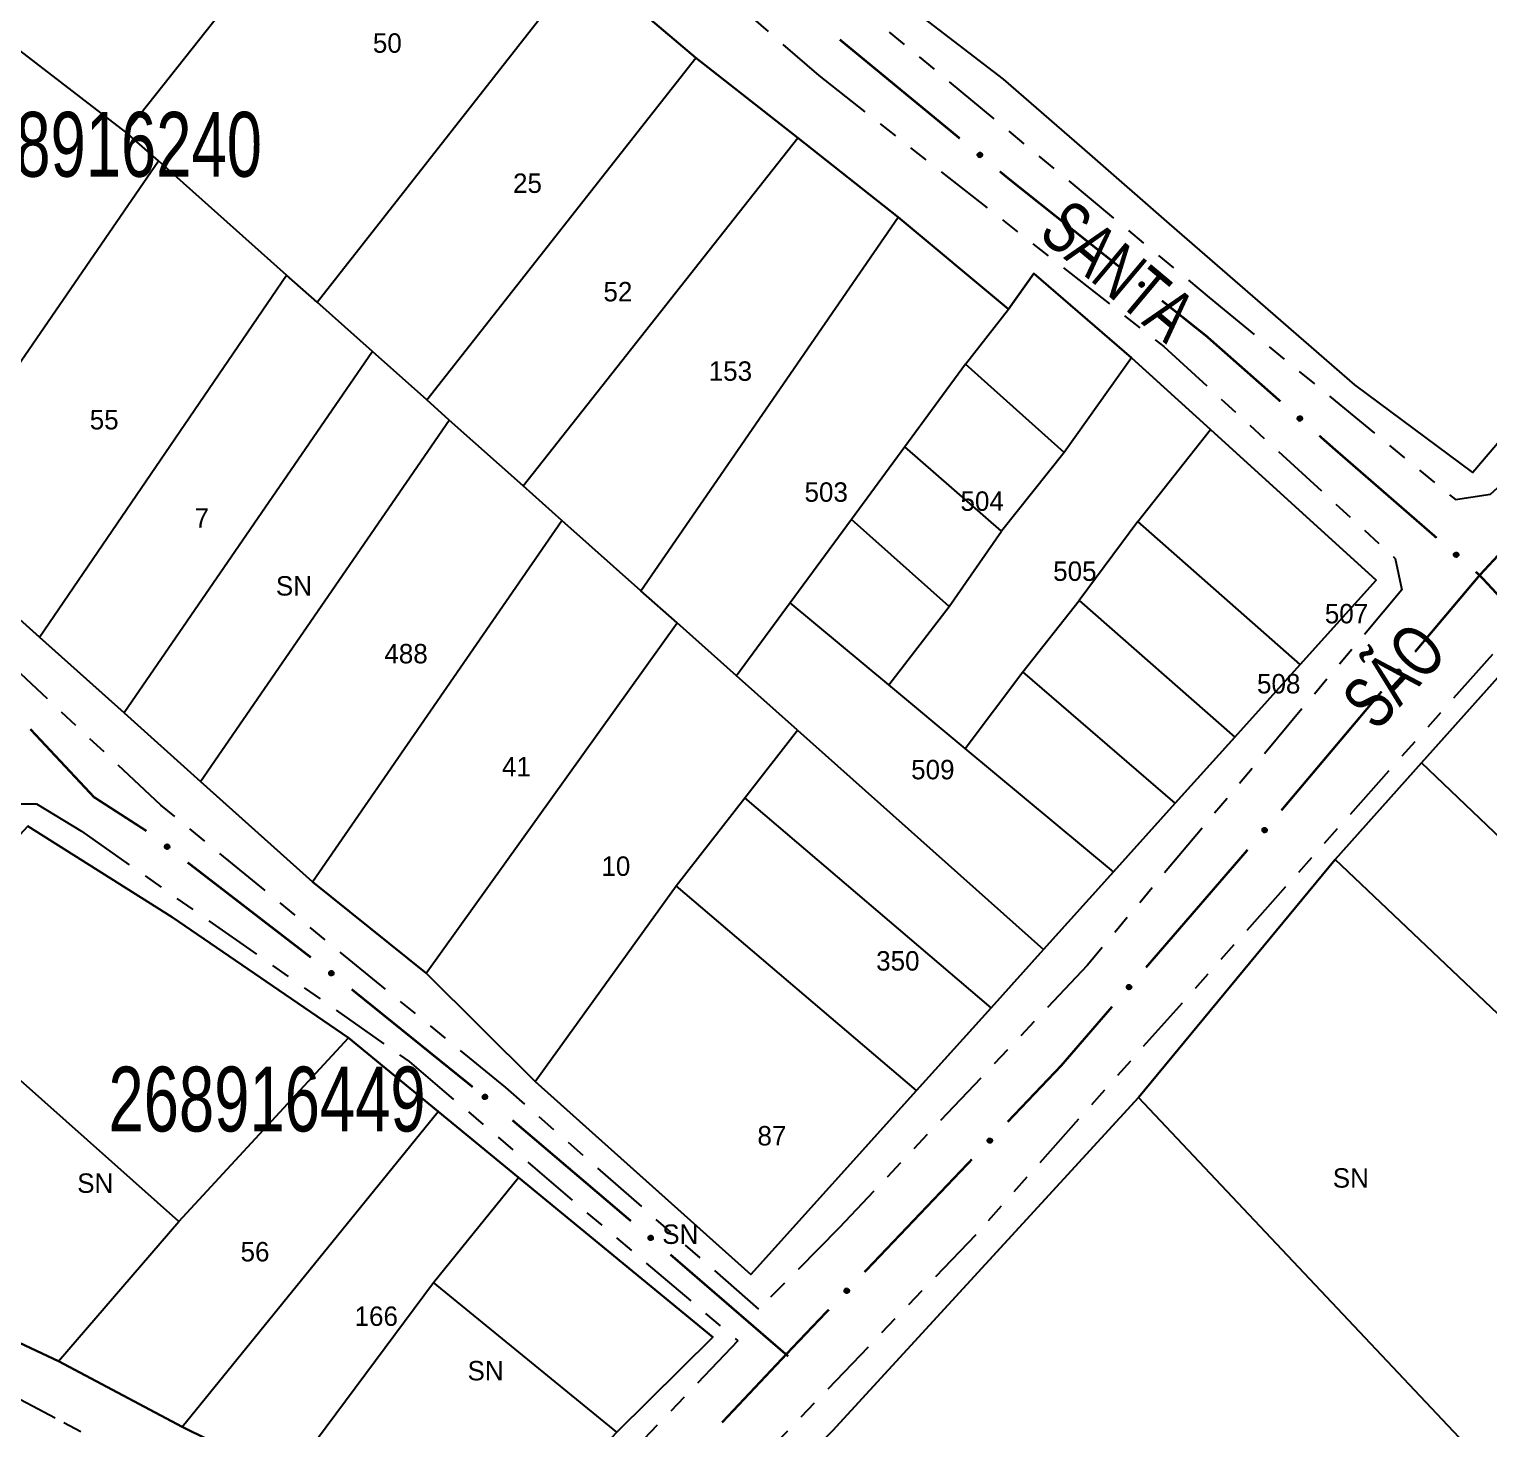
# Model space of a CAD drawing. Extents: x 209193 to 212081, y 4877574 to 4880493.
# Drawn here: x 210088.3 to 210200.9, y 4878448.1 to 4878556 of the extents above; entities that cross this region are included whole.
import ezdxf
from ezdxf.enums import TextEntityAlignment as Align

# ---------------------------------------------------------------- set-up
doc = ezdxf.new("R2010")
doc.units = 0
doc.header["$LTSCALE"] = 1.5
doc.header["$MEASUREMENT"] = 0
doc.linetypes.add('TRACO_25', pattern=[8, 3, -1, 1, -1, 1, -1])
for name, color, linetype in [('CD_MALHA_LOTES', 7, 'CONTINUOUS'), ('CD_TXT_QUADRA', 255, 'CONTINUOUS'), ('RU-QUADRA', 210, 'CONTINUOUS'), ('SV-EIXO-RUA-N-PAV', 6, 'CONTINUOUS'), ('SV-RUA-NAO-PAV', 7, 'CONTINUOUS'), ('SV-TXT-RUA-N-PAV', 7, 'CONTINUOUS'), ('Th_NmrPort', 1, 'CONTINUOUS')]:
    doc.layers.add(name, color=color, linetype=linetype)
doc.styles.add('ARIAL', font='ARIAL.SHX')

msp = doc.modelspace()

# ---------------------------------------------------------------- linework, layer by layer
at = {"layer": 'CD_MALHA_LOTES', "linetype": 'Continuous', "flags": 128}
for points in [[(210095.800156, 4878548.11294), (210116.148396, 4878573.83603)], [(210110.547312, 4878534.974562), (210131.104192, 4878561.183644)], [(210131.104192, 4878561.183644), (210139.775538, 4878553.847811)], [(210095.800156, 4878548.11294), (210083.782032, 4878557.340024)], [(210119.003187, 4878527.441146), (210139.775538, 4878553.847811)], [(210139.775538, 4878553.847811), (210147.635213, 4878547.665133)], [(210098.30544, 4878545.88096), (210095.800156, 4878548.11294)], [(210126.455791, 4878520.801551), (210147.635213, 4878547.665133)], [(210147.635213, 4878547.665133), (210155.371677, 4878541.556167)], [(210079.169608, 4878518.058188), (210098.30544, 4878545.88096)], [(210108.187188, 4878537.077219), (210098.30544, 4878545.88096)], [(210135.524911, 4878512.721789), (210155.371677, 4878541.556167)], [(210089.137766, 4878509.126221), (210108.187188, 4878537.077219)], [(210110.547312, 4878534.974562), (210108.187188, 4878537.077219)], [(210163.89057, 4878534.447549), (210165.841722, 4878537.198388)], [(210165.841722, 4878537.198388), (210173.388542, 4878530.683765)], [(210114.820834, 4878531.167243), (210110.547312, 4878534.974562)], [(210160.582746, 4878530.208977), (210163.89057, 4878534.447549)], [(210114.820834, 4878531.167243), (210095.653722, 4878503.287599)], [(210119.003187, 4878527.441146), (210114.820834, 4878531.167243)], [(210160.582746, 4878530.208977), (210155.901893, 4878523.833125)], [(210168.180016, 4878523.379934), (210160.582746, 4878530.208977)], [(210173.388542, 4878530.683765), (210168.180016, 4878523.379934)], [(210173.388542, 4878530.683765), (210179.4812, 4878525.152277)], [(210120.74727, 4878525.887325), (210119.003187, 4878527.441146)], [(210101.562888, 4878497.992691), (210120.74727, 4878525.887325)], [(210126.455791, 4878520.801551), (210120.74727, 4878525.887325)], [(210173.878414, 4878518.05523), (210179.4812, 4878525.152277)], [(210179.4812, 4878525.152277), (210192.266006, 4878513.545028)], [(210155.901893, 4878523.833125), (210151.777997, 4878518.215911)], [(210163.341086, 4878517.312031), (210155.901893, 4878523.833125)], [(210168.180016, 4878523.379934), (210163.341086, 4878517.312031)], [(210129.441175, 4878518.141846), (210126.455791, 4878520.801551)], [(210089.137766, 4878509.126221), (210079.169608, 4878518.058188)], [(210110.202059, 4878490.251562), (210129.441175, 4878518.141846)], [(210135.524911, 4878512.721789), (210129.441175, 4878518.141846)], [(210151.777997, 4878518.215911), (210147.053614, 4878511.780766)], [(210159.310118, 4878511.51262), (210151.777997, 4878518.215911)], [(210159.310118, 4878511.51262), (210163.341086, 4878517.312031)], [(210173.878414, 4878518.05523), (210169.345847, 4878511.97504)], [(210186.385565, 4878507.015311), (210173.878414, 4878518.05523)], [(210192.266006, 4878513.545028), (210186.385565, 4878507.015311)], [(210138.321652, 4878510.230146), (210135.524911, 4878512.721789)], [(210147.053614, 4878511.780766), (210142.912508, 4878506.14011)], [(210154.659582, 4878505.449998), (210147.053614, 4878511.780766)], [(210165.008314, 4878506.468107), (210169.345847, 4878511.97504)], [(210169.345847, 4878511.97504), (210181.341594, 4878501.414421)], [(210154.659582, 4878505.449998), (210159.310118, 4878511.51262)], [(210118.973531, 4878483.202064), (210138.321652, 4878510.230146)], [(210142.912508, 4878506.14011), (210138.321652, 4878510.230146)], [(210095.653722, 4878503.287599), (210089.137766, 4878509.126221)], [(210147.606137, 4878501.958513), (210142.912508, 4878506.14011)], [(210160.560124, 4878500.538728), (210165.008314, 4878506.468107)], [(210176.756551, 4878496.323131), (210165.008314, 4878506.468107)], [(210195.75509, 4878499.436488), (210201.64, 4878506.03)], [(210160.560124, 4878500.538728), (210154.659582, 4878505.449998)], [(210095.653722, 4878503.287599), (210101.562888, 4878497.992691)], [(210143.537496, 4878496.733083), (210147.606137, 4878501.958513)], [(210147.606137, 4878501.958513), (210166.595772, 4878485.040471)], [(210171.987358, 4878491.027358), (210160.560124, 4878500.538728)], [(210181.341594, 4878501.414421), (210176.756551, 4878496.323131)], [(210189.099484, 4878491.979481), (210195.75509, 4878499.436488)], [(210212.119679, 4878483.827814), (210195.75509, 4878499.436488)], [(210110.202059, 4878490.251562), (210101.562888, 4878497.992691)], [(210138.256472, 4878489.950566), (210143.537496, 4878496.733083)], [(210162.543843, 4878480.541157), (210143.537496, 4878496.733083)], [(210176.756551, 4878496.323131), (210171.987358, 4878491.027358)], [(210088.230479, 4878494.552455), (210099.358464, 4878487.531226), (210112.981818, 4878478.213358)], [(210173.90952, 4878473.625597), (210189.099484, 4878491.979481)], [(210206.161199, 4878475.774339), (210189.099484, 4878491.979481)], [(210118.973531, 4878483.202064), (210110.202059, 4878490.251562)], [(210171.987358, 4878491.027358), (210166.595772, 4878485.040471)], [(210127.384569, 4878474.855174), (210138.256472, 4878489.950566)], [(210156.787781, 4878474.149553), (210138.256472, 4878489.950566)], [(210166.595772, 4878485.040471), (210162.543843, 4878480.541157)], [(210127.384569, 4878474.855174), (210118.973531, 4878483.202064)], [(210162.543843, 4878480.541157), (210156.787781, 4878474.149553)], [(210099.867174, 4878464.04712), (210112.981818, 4878478.213358)], [(210112.981818, 4878478.213358), (210119.877621, 4878472.545813)], [(210099.867174, 4878464.04712), (210087.674735, 4878474.936893)], [(210144.008513, 4878459.95929), (210127.384569, 4878474.855174)], [(210156.787781, 4878474.149553), (210144.008513, 4878459.95929)], [(210150.309482, 4878447.886823), (210173.90952, 4878473.625597)], [(210214.861348, 4878430.204885), (210173.90952, 4878473.625597)], [(210100.143961, 4878448.214224), (210119.877621, 4878472.545813)], [(210119.877621, 4878472.545813), (210126.094097, 4878467.436597)], [(210119.536976, 4878459.348911), (210126.094097, 4878467.436597)], [(210126.094097, 4878467.436597), (210141.067016, 4878455.130607)], [(210090.583679, 4878453.269998), (210099.867174, 4878464.04712)], [(210090.583679, 4878453.269998), (210076.35841, 4878459.966734)], [(210108.262164, 4878444.202996), (210119.536976, 4878459.348911)], [(210133.674579, 4878447.802539), (210119.536976, 4878459.348911)], [(210141.067016, 4878455.130607), (210133.674579, 4878447.802539)], [(210100.143961, 4878448.214224), (210090.583679, 4878453.269998)], [(210108.262164, 4878444.202996), (210100.143961, 4878448.214224)]]:
    msp.add_lwpolyline(points, dxfattribs=at)
at = {"layer": 'CD_MALHA_LOTES', "linetype": 'Continuous'}
msp.add_lwpolyline([(210155.371677, 4878541.556167), (210163.89057, 4878534.447549)], dxfattribs=at)
at = {"layer": 'RU-QUADRA', "linetype": 'Continuous', "flags": 128}
for points in [[(210213.891561, 4878538.471069), (210199.728717, 4878521.852816), (210190.620073, 4878528.610674), (210182.750645, 4878535.45202), (210176.322651, 4878541.040244), (210170.156586, 4878546.400758), (210163.505066, 4878552.183306), (210155.12638, 4878558.641266), (210144.116289, 4878568.894754), (210136.330162, 4878576.145825), (210128.212728, 4878582.3402), (210121.249668, 4878587.653678), (210113.820827, 4878593.322591), (210108.062468, 4878597.716767), (210101.535547, 4878602.69743), (210090.377752, 4878612.944241)], [(210079.169608, 4878518.058188), (210089.137766, 4878509.126221), (210095.653722, 4878503.287599), (210101.562888, 4878497.992691), (210110.202059, 4878490.251562), (210118.973531, 4878483.202064), (210127.384569, 4878474.855174), (210144.008513, 4878459.95929), (210156.787781, 4878474.149553), (210162.543843, 4878480.541157), (210166.595772, 4878485.040471), (210171.987358, 4878491.027358), (210176.756551, 4878496.323131), (210181.341594, 4878501.414421), (210186.385565, 4878507.015311), (210192.266006, 4878513.545028), (210179.4812, 4878525.152277), (210173.388542, 4878530.683765), (210165.841722, 4878537.198388), (210163.89057, 4878534.447549), (210155.371677, 4878541.556167), (210147.635213, 4878547.665133), (210139.775538, 4878553.847811), (210131.104192, 4878561.183644)], [(210201.64, 4878506.03), (210195.75509, 4878499.436488), (210189.099484, 4878491.979481), (210173.90952, 4878473.625597), (210150.309482, 4878447.886823), (210138.98718, 4878436.786697), (210132.003049, 4878429.931377), (210129.214555, 4878427.063573), (210120.840545, 4878418.475421), (210108.922299, 4878405.206354), (210082.693599, 4878373.615337), (210065.149006, 4878355.139393)]]:
    msp.add_lwpolyline(points, dxfattribs=at)
msp.add_lwpolyline([(210088.230479, 4878494.552455), (210078.041335, 4878483.54104), (210063.22579, 4878466.455601), (210076.35841, 4878459.966734), (210090.583679, 4878453.269998), (210100.143961, 4878448.214224), (210108.262164, 4878444.202996), (210123.220892, 4878436.565523), (210133.674579, 4878447.802539), (210141.067016, 4878455.130607), (210126.094097, 4878467.436597), (210119.877621, 4878472.545813), (210112.981818, 4878478.213358), (210099.358464, 4878487.531226)], close=True, dxfattribs=at)
at = {"layer": 'SV-EIXO-RUA-N-PAV', "const_width": 0.18}
for points in [[(210150.874253, 4878555.247281), (210160.135672, 4878547.616677)], [(210163.222811, 4878545.073142), (210163.968583, 4878544.458692)], [(210163.968583, 4878544.458692), (210172.601918, 4878537.587871)], [(210175.731723, 4878535.097023), (210178.861528, 4878532.606175)], [(210178.861528, 4878532.606175), (210179.161342, 4878532.367569)], [(210179.161342, 4878532.367569), (210184.872727, 4878527.328111)], [(210187.872078, 4878524.681625), (210188.621916, 4878524.020003)], [(210188.621916, 4878524.020003), (210188.991951, 4878523.693502)], [(210188.991951, 4878523.693502), (210196.921819, 4878516.801186)], [(210203.147473, 4878517.038315), (210200.422785, 4878514.109821)], [(210200.241953, 4878513.915463), (210195.256697, 4878508.001906)], [(210199.940849, 4878514.17717), (210200.241953, 4878513.915463)], [(210200.422785, 4878514.109821), (210200.241953, 4878513.915463)], [(210200.241953, 4878513.915463), (210206.782489, 4878506.886827)], [(210192.678515, 4878504.943642), (210184.94397, 4878495.768851)], [(210093.335658, 4878496.7913), (210088.425337, 4878502.035571)], [(210094.02112, 4878496.349067), (210093.335658, 4878496.7913)], [(210097.382306, 4878494.180559), (210094.02112, 4878496.349067)], [(210182.342879, 4878492.730136), (210174.498895, 4878483.648731)], [(210110.064006, 4878484.425801), (210100.559005, 4878491.750756)], [(210122.552767, 4878474.425195), (210113.215358, 4878481.962621)], [(210171.884233, 4878480.621596), (210167.962241, 4878476.080894)], [(210167.937196, 4878476.051898), (210163.825051, 4878471.735423)], [(210167.962241, 4878476.080894), (210167.937196, 4878476.051898)], [(210134.760771, 4878464.083392), (210125.619608, 4878471.857653)], [(210161.066002, 4878468.839279), (210152.788857, 4878460.150846)], [(210137.964877, 4878461.358405), (210137.807826, 4878461.491972)], [(210138.565667, 4878460.839541), (210137.964877, 4878461.358405)], [(210146.89072, 4878453.649722), (210138.565667, 4878460.839541)], [(210150.029808, 4878457.254702), (210147.27076, 4878454.358558)], [(210147.212551, 4878454.297458), (210141.786365, 4878448.534351)], [(210147.27076, 4878454.358558), (210147.212551, 4878454.297458)]]:
    msp.add_lwpolyline(points, dxfattribs=at)
at = {"layer": 'SV-EIXO-RUA-N-PAV'}
for points in [[(210161.63835, 4878546.521232), (210161.68696, 4878546.526622), (210161.729841, 4878546.521313), (210161.764331, 4878546.506592), (210161.791417, 4878546.485636), (210161.816712, 4878546.461076), (210161.836752, 4878546.430688), (210161.851524, 4878546.392033), (210161.857272, 4878546.343308), (210161.848947, 4878546.299739), (210161.836323, 4878546.265153), (210161.816098, 4878546.235651), (210161.791827, 4878546.211477), (210161.759574, 4878546.191705), (210161.720255, 4878546.177118), (210161.67112, 4878546.172524), (210161.629117, 4878546.178016), (210161.59613, 4878546.193131), (210161.5666, 4878546.213652), (210161.541076, 4878546.239036), (210161.521576, 4878546.268979), (210161.506961, 4878546.308593), (210161.503068, 4878546.357149), (210161.508068, 4878546.399105), (210161.522716, 4878546.432295), (210161.543574, 4878546.460913), (210161.567899, 4878546.486583), (210161.597607, 4878546.508), (210161.63835, 4878546.521232)], [(210174.122946, 4878536.518051), (210174.171458, 4878536.524263), (210174.214423, 4878536.519683), (210174.249157, 4878536.505548), (210174.276595, 4878536.485054), (210174.302303, 4878536.460926), (210174.322855, 4878536.430882), (210174.338279, 4878536.392484), (210174.344853, 4878536.343863), (210174.337267, 4878536.300159), (210174.325232, 4878536.265364), (210174.305509, 4878536.235523), (210174.281652, 4878536.210942), (210174.249738, 4878536.190626), (210174.210672, 4878536.175374), (210174.161622, 4878536.169948), (210174.119532, 4878536.174728), (210174.086294, 4878536.189282), (210174.05642, 4878536.209299), (210174.030469, 4878536.234246), (210174.010465, 4878536.263855), (210173.99518, 4878536.303215), (210173.990465, 4878536.351699), (210173.994754, 4878536.393733), (210174.008837, 4878536.427167), (210174.029207, 4878536.456134), (210174.053093, 4878536.482213), (210174.082434, 4878536.50413), (210174.122946, 4878536.518051)], [(210186.337497, 4878526.182473), (210186.386262, 4878526.186215), (210186.428939, 4878526.179459), (210186.462911, 4878526.16358), (210186.489273, 4878526.14172), (210186.513723, 4878526.116318), (210186.532724, 4878526.08527), (210186.54618, 4878526.046138), (210186.550277, 4878525.997246), (210186.540483, 4878525.953983), (210186.526697, 4878525.919844), (210186.505486, 4878525.891043), (210186.480411, 4878525.867704), (210186.447507, 4878525.849034), (210186.407718, 4878525.835785), (210186.358456, 4878525.832855), (210186.316662, 4878525.839765), (210186.284206, 4878525.855987), (210186.255386, 4878525.877495), (210186.230735, 4878525.903727), (210186.212259, 4878525.934312), (210186.198992, 4878525.974398), (210186.196744, 4878526.023058), (210186.20316, 4878526.064821), (210186.218922, 4878526.097497), (210186.240736, 4878526.125393), (210186.265915, 4878526.150226), (210186.296331, 4878526.170626), (210186.337497, 4878526.182473)], [(210198.395104, 4878515.666517), (210198.443839, 4878515.670623), (210198.486565, 4878515.664186), (210198.520655, 4878515.648561), (210198.547179, 4878515.626899), (210198.571819, 4878515.601681), (210198.591051, 4878515.570775), (210198.604798, 4878515.531744), (210198.60926, 4878515.482885), (210198.59979, 4878515.43955), (210198.586259, 4878515.405309), (210198.565263, 4878515.37635), (210198.540364, 4878515.352825), (210198.5076, 4878515.333909), (210198.467911, 4878515.320364), (210198.418672, 4878515.317066), (210198.376828, 4878515.323663), (210198.344252, 4878515.339643), (210198.315272, 4878515.360935), (210198.290426, 4878515.386982), (210198.271722, 4878515.417429), (210198.258156, 4878515.457414), (210198.255545, 4878515.506056), (210198.261649, 4878515.547865), (210198.277166, 4878515.580658), (210198.298771, 4878515.608716), (210198.323764, 4878515.633737), (210198.354027, 4878515.654363), (210198.395104, 4878515.666517)], [(210194.144379, 4878506.511676), (210194.14922, 4878506.463007), (210194.143428, 4878506.42019), (210194.128319, 4878506.385868), (210194.107059, 4878506.35902), (210194.082215, 4878506.334003), (210194.051603, 4878506.314307), (210194.012784, 4878506.299972), (210193.963998, 4878506.294773), (210193.920525, 4878506.303589), (210193.886083, 4878506.316602), (210193.856812, 4878506.337159), (210193.832913, 4878506.3617), (210193.813505, 4878506.394175), (210193.799363, 4878506.433656), (210193.795323, 4878506.482839), (210193.801289, 4878506.524778), (210193.816775, 4878506.557592), (210193.837627, 4878506.586889), (210193.863297, 4878506.612125), (210193.893458, 4878506.631286), (210193.933234, 4878506.645454), (210193.981831, 4878506.648798), (210194.023728, 4878506.643326), (210194.056751, 4878506.628304), (210194.085132, 4878506.607125), (210194.110526, 4878506.582512), (210194.131607, 4878506.552565), (210194.144379, 4878506.511676)], [(210183.827436, 4878494.280482), (210183.831693, 4878494.231759), (210183.825388, 4878494.189014), (210183.809869, 4878494.154876), (210183.788288, 4878494.128285), (210183.763147, 4878494.103567), (210183.7323, 4878494.08424), (210183.693313, 4878494.070371), (210183.644467, 4878494.065758), (210183.601103, 4878494.075094), (210183.56682, 4878494.088519), (210183.537797, 4878494.109425), (210183.514195, 4878494.134252), (210183.495178, 4878494.166957), (210183.481509, 4878494.206604), (210183.478059, 4878494.255833), (210183.484527, 4878494.297696), (210183.500406, 4878494.330323), (210183.521608, 4878494.359367), (210183.547578, 4878494.384294), (210183.577967, 4878494.403092), (210183.61791, 4878494.416782), (210183.666544, 4878494.419544), (210183.708372, 4878494.413569), (210183.741212, 4878494.398153), (210183.769337, 4878494.376635), (210183.794435, 4878494.35172), (210183.815155, 4878494.321521), (210183.827436, 4878494.280482)], [(210099.02145, 4878492.796684), (210098.973041, 4878492.789715), (210098.930011, 4878492.793624), (210098.895059, 4878492.807214), (210098.867305, 4878492.827277), (210098.841224, 4878492.851), (210098.820204, 4878492.88072), (210098.804182, 4878492.918872), (210098.79685, 4878492.967384), (210098.803752, 4878493.011202), (210098.815242, 4878493.046181), (210098.834496, 4878493.076325), (210098.857967, 4878493.101276), (210098.88956, 4878493.122089), (210098.928382, 4878493.137949), (210098.977342, 4878493.144141), (210099.019501, 4878493.140019), (210099.052963, 4878493.125986), (210099.083145, 4878493.106438), (210099.109483, 4878493.081899), (210099.129947, 4878493.052607), (210099.145845, 4878493.013489), (210099.151316, 4878492.965086), (210099.147685, 4878492.92299), (210099.134126, 4878492.88934), (210099.114211, 4878492.860058), (210099.090735, 4878492.833609), (210099.06174, 4878492.811236), (210099.02145, 4878492.796684)], [(210111.694785, 4878483.030078), (210111.646375, 4878483.023108), (210111.603345, 4878483.027017), (210111.568394, 4878483.040608), (210111.54064, 4878483.060671), (210111.514558, 4878483.084394), (210111.493539, 4878483.114113), (210111.477516, 4878483.152266), (210111.470184, 4878483.200778), (210111.477086, 4878483.244596), (210111.488577, 4878483.279574), (210111.507831, 4878483.309719), (210111.531301, 4878483.33467), (210111.562894, 4878483.355483), (210111.601717, 4878483.371342), (210111.650676, 4878483.377534), (210111.692835, 4878483.373413), (210111.726297, 4878483.35938), (210111.75648, 4878483.339831), (210111.782817, 4878483.315293), (210111.803282, 4878483.286), (210111.819179, 4878483.246883), (210111.824651, 4878483.198479), (210111.82102, 4878483.156383), (210111.80746, 4878483.122734), (210111.787546, 4878483.093452), (210111.76407, 4878483.067003), (210111.735075, 4878483.04463), (210111.694785, 4878483.030078)], [(210173.36879, 4878482.171943), (210173.373047, 4878482.12322), (210173.366742, 4878482.080475), (210173.351223, 4878482.046336), (210173.329642, 4878482.019745), (210173.304501, 4878481.995028), (210173.273654, 4878481.9757), (210173.234667, 4878481.961832), (210173.185821, 4878481.957219), (210173.142457, 4878481.966555), (210173.108174, 4878481.97998), (210173.079151, 4878482.000886), (210173.055549, 4878482.025712), (210173.036532, 4878482.058417), (210173.022863, 4878482.098065), (210173.019413, 4878482.147293), (210173.025881, 4878482.189157), (210173.04176, 4878482.221783), (210173.062962, 4878482.250828), (210173.088932, 4878482.275755), (210173.119321, 4878482.294553), (210173.159264, 4878482.308243), (210173.207898, 4878482.311004), (210173.249726, 4878482.30503), (210173.282566, 4878482.289614), (210173.310691, 4878482.268096), (210173.335789, 4878482.24318), (210173.356509, 4878482.212982), (210173.36879, 4878482.171943)], [(210123.536847, 4878473.489346), (210123.488293, 4878473.48347), (210123.445362, 4878473.488349), (210123.410726, 4878473.502724), (210123.383431, 4878473.523407), (210123.357891, 4878473.547713), (210123.337547, 4878473.577899), (210123.322389, 4878473.616403), (210123.316153, 4878473.665068), (210123.324041, 4878473.708719), (210123.336318, 4878473.743429), (210123.356246, 4878473.773132), (210123.380273, 4878473.797548), (210123.412328, 4878473.817643), (210123.451498, 4878473.832623), (210123.500585, 4878473.837709), (210123.542641, 4878473.832638), (210123.575777, 4878473.817854), (210123.605511, 4878473.79763), (210123.631289, 4878473.772504), (210123.651087, 4878473.742757), (210123.666099, 4878473.703292), (210123.670477, 4878473.654777), (210123.665898, 4878473.612773), (210123.651584, 4878473.579438), (210123.631014, 4878473.550613), (210123.606947, 4878473.5247), (210123.577455, 4878473.502986), (210123.536847, 4878473.489346)], [(210162.624334, 4878470.315451), (210162.626212, 4878470.266579), (210162.617833, 4878470.224192), (210162.600668, 4878470.19085), (210162.577818, 4878470.165342), (210162.551501, 4878470.141879), (210162.51975, 4878470.124077), (210162.480133, 4878470.112125), (210162.431121, 4878470.109897), (210162.388263, 4878470.121335), (210162.354675, 4878470.136414), (210162.326705, 4878470.15871), (210162.30434, 4878470.184657), (210162.286939, 4878470.21825), (210162.275219, 4878470.258516), (210162.274171, 4878470.307854), (210162.282672, 4878470.349353), (210162.300121, 4878470.381167), (210162.322713, 4878470.409144), (210162.349867, 4878470.432776), (210162.381136, 4878470.450071), (210162.421699, 4878470.461798), (210162.470409, 4878470.462187), (210162.511896, 4878470.454182), (210162.543946, 4878470.437184), (210162.57099, 4878470.414321), (210162.594844, 4878470.388212), (210162.614067, 4878470.35704), (210162.624334, 4878470.315451)], [(210136.322433, 4878462.610743), (210136.273744, 4878462.606113), (210136.230952, 4878462.61209), (210136.196696, 4878462.627348), (210136.16994, 4878462.648724), (210136.145031, 4878462.673676), (210136.125468, 4878462.704374), (210136.111302, 4878462.743254), (210136.106315, 4878462.792063), (210136.115319, 4878462.835497), (210136.128481, 4878462.869882), (210136.149164, 4878462.899064), (210136.173809, 4878462.922856), (210136.206368, 4878462.942122), (210136.24591, 4878462.956094), (210136.29511, 4878462.95992), (210136.337023, 4878462.953773), (210136.369769, 4878462.938145), (210136.398975, 4878462.917165), (210136.4241, 4878462.891386), (210136.44313, 4878462.861142), (210136.457125, 4878462.821305), (210136.460259, 4878462.772694), (210136.454605, 4878462.730821), (210136.43944, 4878462.697864), (210136.418138, 4878462.669575), (210136.393416, 4878462.644287), (210136.363377, 4878462.623337), (210136.322433, 4878462.610743)], [(210151.58814, 4878458.730875), (210151.590018, 4878458.682002), (210151.581638, 4878458.639615), (210151.564474, 4878458.606273), (210151.541623, 4878458.580765), (210151.515307, 4878458.557302), (210151.483556, 4878458.539501), (210151.443939, 4878458.527549), (210151.394927, 4878458.525321), (210151.352069, 4878458.536759), (210151.318481, 4878458.551838), (210151.290511, 4878458.574133), (210151.268146, 4878458.60008), (210151.250745, 4878458.633673), (210151.239025, 4878458.673939), (210151.237977, 4878458.723277), (210151.246477, 4878458.764776), (210151.263927, 4878458.79659), (210151.286519, 4878458.824567), (210151.313673, 4878458.848199), (210151.344941, 4878458.865494), (210151.385504, 4878458.877222), (210151.434215, 4878458.87761), (210151.475702, 4878458.869605), (210151.507752, 4878458.852607), (210151.534795, 4878458.829744), (210151.558649, 4878458.803636), (210151.577873, 4878458.772464), (210151.58814, 4878458.730875)]]:
    msp.add_lwpolyline(points, close=True, dxfattribs=at)
for points in [[(210161.503068, 4878546.357149), (210161.759574, 4878546.191705)], [(210161.506606, 4878546.375974), (210161.771383, 4878546.203789)], [(210161.506961, 4878546.308593), (210161.720255, 4878546.177118)], [(210161.508068, 4878546.399105), (210161.791827, 4878546.211477)], [(210161.508951, 4878546.33161), (210161.737239, 4878546.185952)], [(210161.517582, 4878546.412899), (210161.801315, 4878546.225096)], [(210161.520031, 4878546.28712), (210161.689405, 4878546.179396)], [(210161.521576, 4878546.268979), (210161.67112, 4878546.172524)], [(210161.522716, 4878546.432295), (210161.816098, 4878546.235651)], [(210161.534876, 4878546.444619), (210161.823192, 4878546.249503)], [(210161.53508, 4878546.251738), (210161.644856, 4878546.178972)], [(210161.541076, 4878546.239036), (210161.629117, 4878546.178016)], [(210161.543574, 4878546.460913), (210161.836323, 4878546.265153)], [(210161.559356, 4878546.472185), (210161.83993, 4878546.286985)], [(210161.567899, 4878546.486583), (210161.848947, 4878546.299739)], [(210161.586314, 4878546.494175), (210161.849852, 4878546.324778)], [(210161.597607, 4878546.508), (210161.857272, 4878546.343308)], [(210161.617484, 4878546.512694), (210161.850481, 4878546.36846)], [(210161.63835, 4878546.521232), (210161.851524, 4878546.392033)], [(210161.664947, 4878546.523092), (210161.838162, 4878546.415738)], [(210161.68696, 4878546.526622), (210161.836752, 4878546.430688)], [(210161.711417, 4878546.523701), (210161.819273, 4878546.45075)], [(210161.729841, 4878546.521313), (210161.816712, 4878546.461076)], [(210174.004032, 4878536.407687), (210174.290907, 4878536.22472)], [(210174.008837, 4878536.427167), (210174.305509, 4878536.235523)], [(210174.020786, 4878536.439695), (210174.312367, 4878536.249494)], [(210174.029207, 4878536.456134), (210174.325232, 4878536.265364)], [(210174.044795, 4878536.467672), (210174.328467, 4878536.287254)], [(210174.053093, 4878536.482213), (210174.337267, 4878536.300159)], [(210174.071376, 4878536.490116), (210174.337748, 4878536.32521)], [(210174.082434, 4878536.50413), (210174.344853, 4878536.343863)], [(210174.102228, 4878536.50916), (210174.337637, 4878536.368896)], [(210174.122946, 4878536.518051), (210174.338279, 4878536.392484)], [(210174.149509, 4878536.520361), (210174.324518, 4878536.415959)], [(210174.171458, 4878536.524263), (210174.322855, 4878536.430882)], [(210174.195962, 4878536.521758), (210174.305038, 4878536.450645)], [(210174.214423, 4878536.519683), (210174.302303, 4878536.460926)], [(210173.990465, 4878536.351699), (210174.249738, 4878536.190626)], [(210173.993684, 4878536.370581), (210174.261341, 4878536.202908)], [(210173.994754, 4878536.393733), (210174.281652, 4878536.210942)], [(210173.99518, 4878536.303215), (210174.210672, 4878536.175374)], [(210173.99678, 4878536.326263), (210174.227504, 4878536.184495)], [(210174.008613, 4878536.281968), (210174.179788, 4878536.177129)], [(210174.010465, 4878536.263855), (210174.161622, 4878536.169948)], [(210174.024258, 4878536.246845), (210174.135252, 4878536.17595)], [(210174.030469, 4878536.234246), (210174.119532, 4878536.174728)], [(210186.196744, 4878526.023058), (210186.447507, 4878525.849034)], [(210186.198992, 4878525.974398), (210186.407718, 4878525.835785)], [(210186.200917, 4878526.041753), (210186.459719, 4878525.860712)], [(210186.201759, 4878525.997335), (210186.424991, 4878525.84404)], [(210186.20316, 4878526.064821), (210186.480411, 4878525.867704)], [(210186.211329, 4878525.952496), (210186.376962, 4878525.839105)], [(210186.212259, 4878525.934312), (210186.358456, 4878525.832855)], [(210186.213135, 4878526.078286), (210186.490354, 4878525.880994)], [(210186.218922, 4878526.097497), (210186.505486, 4878525.891043)], [(210186.225172, 4878525.916625), (210186.332424, 4878525.840188)], [(210186.230735, 4878525.903727), (210186.316662, 4878525.839765)], [(210186.231492, 4878526.109402), (210186.513044, 4878525.904648)], [(210186.240736, 4878526.125393), (210186.526697, 4878525.919844)], [(210186.25689, 4878526.136125), (210186.53104, 4878525.941542)], [(210186.265915, 4878526.150226), (210186.540483, 4878525.953983)], [(210186.284576, 4878526.15719), (210186.542235, 4878525.978978)], [(210186.296331, 4878526.170626), (210186.550277, 4878525.997246)], [(210186.316355, 4878526.174644), (210186.544341, 4878526.022613)], [(210186.337497, 4878526.182473), (210186.54618, 4878526.046138)], [(210186.364143, 4878526.183432), (210186.533628, 4878526.070281)], [(210186.386262, 4878526.186215), (210186.532724, 4878526.08527)], [(210186.410607, 4878526.182469), (210186.515933, 4878526.105911)], [(210186.428939, 4878526.179459), (210186.513723, 4878526.116318)], [(210198.255545, 4878515.506056), (210198.5076, 4878515.333909)], [(210198.258156, 4878515.457414), (210198.467911, 4878515.320364)], [(210198.259578, 4878515.524781), (210198.519724, 4878515.345678)], [(210198.260752, 4878515.480371), (210198.485122, 4878515.328747)], [(210198.261649, 4878515.547865), (210198.540364, 4878515.352825)], [(210198.270656, 4878515.435605), (210198.437132, 4878515.323453)], [(210198.271522, 4878515.561405), (210198.550207, 4878515.366189)], [(210198.271722, 4878515.417429), (210198.418672, 4878515.317066)], [(210198.277166, 4878515.580658), (210198.565263, 4878515.37635)], [(210198.284767, 4878515.399838), (210198.392587, 4878515.324204)], [(210198.289647, 4878515.592657), (210198.57272, 4878515.390011)], [(210198.290426, 4878515.386982), (210198.376828, 4878515.323663)], [(210198.298771, 4878515.608716), (210198.586259, 4878515.405309)], [(210198.314845, 4878515.619569), (210198.59044, 4878515.427038)], [(210198.323764, 4878515.633737), (210198.59979, 4878515.43955)], [(210198.342373, 4878515.64084), (210198.601355, 4878515.464557)], [(210198.354027, 4878515.654363), (210198.60926, 4878515.482885)], [(210198.37402, 4878515.658531), (210198.603135, 4878515.508207)], [(210198.395104, 4878515.666517), (210198.604798, 4878515.531744)], [(210198.421741, 4878515.667675), (210198.592066, 4878515.555793)], [(210198.443839, 4878515.670623), (210198.591051, 4878515.570775)], [(210198.468211, 4878515.667059), (210198.574106, 4878515.59129)], [(210198.486565, 4878515.664186), (210198.571819, 4878515.601681)], [(210193.893458, 4878506.631286), (210193.795323, 4878506.482839)], [(210193.933234, 4878506.645454), (210193.799363, 4878506.433656)], [(210193.863297, 4878506.612125), (210193.801289, 4878506.524778)], [(210193.911616, 4878506.632626), (210193.801988, 4878506.464478)], [(210193.876066, 4878506.617978), (210193.802067, 4878506.509029)], [(210193.956228, 4878506.643204), (210193.808005, 4878506.416573)], [(210193.981831, 4878506.648798), (210193.813505, 4878506.394175)], [(210194.000615, 4878506.645048), (210193.825456, 4878506.38223)], [(210194.023728, 4878506.643326), (210193.832913, 4878506.3617)], [(210194.037414, 4878506.633657), (210193.846424, 4878506.35206)], [(210194.056751, 4878506.628304), (210193.856812, 4878506.337159)], [(210194.068937, 4878506.616007), (210193.870583, 4878506.329909)], [(210194.085132, 4878506.607125), (210193.886083, 4878506.316602)], [(210194.096226, 4878506.591217), (210193.907874, 4878506.31275)], [(210194.110526, 4878506.582512), (210193.920525, 4878506.303589)], [(210194.11791, 4878506.564013), (210193.945553, 4878506.302402)], [(210194.131607, 4878506.552565), (210193.963998, 4878506.294773)], [(210194.136076, 4878506.532636), (210193.989224, 4878506.30128)], [(210194.144379, 4878506.511676), (210194.012784, 4878506.299972)], [(210194.145939, 4878506.485059), (210194.036638, 4878506.313065)], [(210194.14922, 4878506.463007), (210194.051603, 4878506.314307)], [(210194.146023, 4878506.438585), (210194.071861, 4878506.331559)], [(210194.143428, 4878506.42019), (210194.082215, 4878506.334003)], [(210183.577967, 4878494.403092), (210183.478059, 4878494.255833)], [(210183.61791, 4878494.416782), (210183.481509, 4878494.206604)], [(210183.59614, 4878494.404214), (210183.484504, 4878494.237393)], [(210183.547578, 4878494.384294), (210183.484527, 4878494.297696)], [(210183.560417, 4878494.389993), (210183.485117, 4878494.28194)], [(210183.640875, 4878494.414257), (210183.489946, 4878494.189419)], [(210183.666544, 4878494.419544), (210183.495178, 4878494.166957)], [(210183.685281, 4878494.415569), (210183.506984, 4878494.154869)], [(210183.708372, 4878494.413569), (210183.514195, 4878494.134252)], [(210183.721941, 4878494.403737), (210183.527589, 4878494.12445)], [(210183.741212, 4878494.398153), (210183.537797, 4878494.109425)], [(210183.75325, 4878494.38571), (210183.551481, 4878494.102011)], [(210183.769337, 4878494.376635), (210183.56682, 4878494.088519)], [(210183.78024, 4878494.360595), (210183.588563, 4878494.084406)], [(210183.794435, 4878494.35172), (210183.601103, 4878494.075094)], [(210183.801596, 4878494.333133), (210183.626115, 4878494.073607)], [(210183.815155, 4878494.321521), (210183.644467, 4878494.065758)], [(210183.819385, 4878494.301541), (210183.66977, 4878494.071962)], [(210183.827436, 4878494.280482), (210183.693313, 4878494.070371)], [(210183.828676, 4878494.253848), (210183.717322, 4878494.083178)], [(210183.831693, 4878494.231759), (210183.7323, 4878494.08424)], [(210183.828204, 4878494.207377), (210183.752763, 4878494.101248)], [(210183.825388, 4878494.189014), (210183.763147, 4878494.103567)], [(210099.06174, 4878492.811236), (210098.79685, 4878492.967384)], [(210099.072578, 4878492.825422), (210098.803663, 4878492.986146)], [(210099.090735, 4878492.833609), (210098.803752, 4878493.011202)], [(210099.02145, 4878492.796684), (210098.804182, 4878492.918872)], [(210099.042027, 4878492.805898), (210098.804456, 4878492.942467)], [(210099.098805, 4878492.848278), (210098.812349, 4878493.024242)], [(210099.114211, 4878492.860058), (210098.815242, 4878493.046181)], [(210098.994927, 4878492.793959), (210098.818308, 4878492.895615)], [(210098.973041, 4878492.789715), (210098.820204, 4878492.88072)], [(210099.122374, 4878492.876627), (210098.827857, 4878493.062249)], [(210099.134126, 4878492.88934), (210098.834496, 4878493.076325)], [(210098.948502, 4878492.791837), (210098.838328, 4878492.861237)], [(210098.930011, 4878492.793624), (210098.841224, 4878492.851)], [(210099.138626, 4878492.908893), (210098.848928, 4878493.087356)], [(210099.147685, 4878492.92299), (210098.857967, 4878493.101276)], [(210099.148393, 4878492.946156), (210098.87815, 4878493.109627)], [(210099.151316, 4878492.965086), (210098.88956, 4878493.122089)], [(210099.144605, 4878492.99042), (210098.911695, 4878493.128566)], [(210099.145845, 4878493.013489), (210098.928382, 4878493.137949)], [(210099.132082, 4878493.034525), (210098.95929, 4878493.136677)], [(210099.129947, 4878493.052607), (210098.977342, 4878493.144141)], [(210099.115889, 4878493.069399), (210099.003802, 4878493.138551)], [(210099.109483, 4878493.081899), (210099.019501, 4878493.140019)], [(210111.735075, 4878483.04463), (210111.470184, 4878483.200778)], [(210111.745912, 4878483.058815), (210111.476997, 4878483.21954)], [(210111.76407, 4878483.067003), (210111.477086, 4878483.244596)], [(210111.694785, 4878483.030078), (210111.477516, 4878483.152266)], [(210111.715361, 4878483.039291), (210111.47779, 4878483.175861)], [(210111.772139, 4878483.081671), (210111.485683, 4878483.257636)], [(210111.787546, 4878483.093452), (210111.488577, 4878483.279574)], [(210111.668262, 4878483.027353), (210111.491642, 4878483.129009)], [(210111.646375, 4878483.023108), (210111.493539, 4878483.114113)], [(210111.795709, 4878483.11002), (210111.501191, 4878483.295643)], [(210111.80746, 4878483.122734), (210111.507831, 4878483.309719)], [(210111.621836, 4878483.025231), (210111.511662, 4878483.094631)], [(210111.603345, 4878483.027017), (210111.514558, 4878483.084394)], [(210111.811961, 4878483.142286), (210111.522262, 4878483.32075)], [(210111.82102, 4878483.156383), (210111.531301, 4878483.33467)], [(210111.821728, 4878483.17955), (210111.551484, 4878483.34302)], [(210111.824651, 4878483.198479), (210111.562894, 4878483.355483)], [(210111.81794, 4878483.223813), (210111.585029, 4878483.361959)], [(210111.819179, 4878483.246883), (210111.601717, 4878483.371342)], [(210111.805416, 4878483.267919), (210111.632624, 4878483.370071)], [(210111.803282, 4878483.286), (210111.650676, 4878483.377534)], [(210111.789224, 4878483.302792), (210111.677136, 4878483.371945)], [(210111.782817, 4878483.315293), (210111.692835, 4878483.373413)], [(210173.119321, 4878482.294553), (210173.019413, 4878482.147293)], [(210173.159264, 4878482.308243), (210173.022863, 4878482.098065)], [(210173.137494, 4878482.295675), (210173.025858, 4878482.128853)], [(210173.088932, 4878482.275755), (210173.025881, 4878482.189157)], [(210173.101771, 4878482.281454), (210173.026471, 4878482.1734)], [(210173.182229, 4878482.305718), (210173.0313, 4878482.080879)], [(210173.207898, 4878482.311004), (210173.036532, 4878482.058417)], [(210173.226635, 4878482.307029), (210173.048338, 4878482.04633)], [(210173.249726, 4878482.30503), (210173.055549, 4878482.025712)], [(210173.263296, 4878482.295198), (210173.068943, 4878482.015911)], [(210173.282566, 4878482.289614), (210173.079151, 4878482.000886)], [(210173.294604, 4878482.277171), (210173.092835, 4878481.993472)], [(210173.310691, 4878482.268096), (210173.108174, 4878481.97998)], [(210173.321594, 4878482.252056), (210173.129917, 4878481.975866)], [(210173.335789, 4878482.24318), (210173.142457, 4878481.966555)], [(210173.34295, 4878482.224594), (210173.167469, 4878481.965068)], [(210173.356509, 4878482.212982), (210173.185821, 4878481.957219)], [(210173.360739, 4878482.193002), (210173.211124, 4878481.963422)], [(210173.36879, 4878482.171943), (210173.234667, 4878481.961832)], [(210173.37003, 4878482.145309), (210173.258676, 4878481.974638)], [(210173.373047, 4878482.12322), (210173.273654, 4878481.9757)], [(210173.369558, 4878482.098837), (210173.294118, 4878481.992708)], [(210173.366742, 4878482.080475), (210173.304501, 4878481.995028)], [(210123.577455, 4878473.502986), (210123.316153, 4878473.665068)], [(210123.536847, 4878473.489346), (210123.322389, 4878473.616403)], [(210123.557626, 4878473.498094), (210123.323195, 4878473.639986)], [(210123.588609, 4878473.516924), (210123.323387, 4878473.683671)], [(210123.606947, 4878473.5247), (210123.324041, 4878473.708719)], [(210123.615345, 4878473.539183), (210123.33293, 4878473.721562)], [(210123.510269, 4878473.48722), (210123.335988, 4878473.592833)], [(210123.631014, 4878473.550613), (210123.336318, 4878473.743429)], [(210123.488293, 4878473.48347), (210123.337547, 4878473.577899)], [(210123.639548, 4878473.566993), (210123.349291, 4878473.75921)], [(210123.463808, 4878473.486146), (210123.355227, 4878473.558013)], [(210123.651584, 4878473.579438), (210123.356246, 4878473.773132)], [(210123.445362, 4878473.488349), (210123.357891, 4878473.547713)], [(210123.656523, 4878473.598884), (210123.370923, 4878473.783835)], [(210123.665898, 4878473.612773), (210123.380273, 4878473.797548)], [(210123.667128, 4878473.635918), (210123.40064, 4878473.805441)], [(210123.670477, 4878473.654777), (210123.412328, 4878473.817643)], [(210123.66434, 4878473.680256), (210123.434603, 4878473.823619)], [(210123.666099, 4878473.703292), (210123.451498, 4878473.832623)], [(210123.652814, 4878473.724632), (210123.482369, 4878473.830654)], [(210123.651087, 4878473.742757), (210123.500585, 4878473.837709)], [(210123.637412, 4878473.759862), (210123.526912, 4878473.831524)], [(210123.631289, 4878473.772504), (210123.542641, 4878473.832638)], [(210162.381136, 4878470.450071), (210162.274171, 4878470.307854)], [(210162.421699, 4878470.461798), (210162.275219, 4878470.258516)], [(210162.399341, 4878470.450306), (210162.27971, 4878470.289122)], [(210162.362968, 4878470.437843), (210162.282493, 4878470.333586)], [(210162.349867, 4878470.432776), (210162.282672, 4878470.349353)], [(210162.444513, 4878470.458157), (210162.282808, 4878470.24094)], [(210162.470409, 4878470.462187), (210162.286939, 4878470.21825)], [(210162.48893, 4878470.457304), (210162.298142, 4878470.205601)], [(210162.511896, 4878470.454182), (210162.30434, 4878470.184657)], [(210162.524971, 4878470.4437), (210162.317241, 4878470.174214)], [(210162.543946, 4878470.437184), (210162.326705, 4878470.15871)], [(210162.555364, 4878470.424169), (210162.340011, 4878470.150638)], [(210162.57099, 4878470.414321), (210162.354675, 4878470.136414)], [(210162.581097, 4878470.397769), (210162.376191, 4878470.131247)], [(210162.594844, 4878470.388212), (210162.388263, 4878470.121335)], [(210162.601091, 4878470.369299), (210162.413173, 4878470.118631)], [(210162.614067, 4878470.35704), (210162.431121, 4878470.109897)], [(210162.617319, 4878470.336878), (210162.456696, 4878470.114861)], [(210162.624334, 4878470.315451), (210162.480133, 4878470.112125)], [(210162.624276, 4878470.288789), (210162.504738, 4878470.123746)], [(210162.626212, 4878470.266579), (210162.51975, 4878470.124077)], [(210162.62154, 4878470.242395), (210162.541018, 4878470.140068)], [(210162.617833, 4878470.224192), (210162.551501, 4878470.141879)], [(210136.363377, 4878462.623337), (210136.106315, 4878462.792063)], [(210136.322433, 4878462.610743), (210136.111302, 4878462.743254)], [(210136.343429, 4878462.618955), (210136.112712, 4878462.766808)], [(210136.374885, 4878462.636984), (210136.114023, 4878462.810474)], [(210136.393416, 4878462.644287), (210136.115319, 4878462.835497)], [(210136.295809, 4878462.609298), (210136.124291, 4878462.719343)], [(210136.402182, 4878462.658551), (210136.124534, 4878462.848108)], [(210136.273744, 4878462.606113), (210136.125468, 4878462.704374)], [(210136.418138, 4878462.669575), (210136.128481, 4878462.869882)], [(210136.42709, 4878462.685731), (210136.141855, 4878462.885324)], [(210136.249335, 4878462.609415), (210136.142632, 4878462.684041)], [(210136.230952, 4878462.61209), (210136.145031, 4878462.673676)], [(210136.43944, 4878462.697864), (210136.149164, 4878462.899064)], [(210136.444877, 4878462.717177), (210136.164111, 4878462.909387)], [(210136.454605, 4878462.730821), (210136.173809, 4878462.922856)], [(210136.456428, 4878462.753927), (210136.194371, 4878462.930224)], [(210136.460259, 4878462.772694), (210136.206368, 4878462.942122)], [(210136.454776, 4878462.798322), (210136.228789, 4878462.947526)], [(210136.457125, 4878462.821305), (210136.24591, 4878462.956094)], [(210136.444391, 4878462.842979), (210136.27672, 4878462.953335)], [(210136.44313, 4878462.861142), (210136.29511, 4878462.95992)], [(210136.429897, 4878462.878592), (210136.321271, 4878462.953063)], [(210136.4241, 4878462.891386), (210136.337023, 4878462.953773)], [(210151.344941, 4878458.865494), (210151.237977, 4878458.723277)], [(210151.385504, 4878458.877222), (210151.239025, 4878458.673939)], [(210151.363147, 4878458.86573), (210151.243516, 4878458.704545)], [(210151.326774, 4878458.853266), (210151.246299, 4878458.74901)], [(210151.313673, 4878458.848199), (210151.246477, 4878458.764776)], [(210151.408319, 4878458.873581), (210151.246614, 4878458.656363)], [(210151.434215, 4878458.87761), (210151.250745, 4878458.633673)], [(210151.452736, 4878458.872727), (210151.261948, 4878458.621025)], [(210151.475702, 4878458.869605), (210151.268146, 4878458.60008)], [(210151.488776, 4878458.859124), (210151.281047, 4878458.589638)], [(210151.507752, 4878458.852607), (210151.290511, 4878458.574133)], [(210151.519169, 4878458.839592), (210151.303817, 4878458.566061)], [(210151.534795, 4878458.829744), (210151.318481, 4878458.551838)], [(210151.544903, 4878458.813192), (210151.339997, 4878458.54667)], [(210151.558649, 4878458.803636), (210151.352069, 4878458.536759)], [(210151.564896, 4878458.784722), (210151.376979, 4878458.534054)], [(210151.577873, 4878458.772464), (210151.394927, 4878458.525321)], [(210151.581125, 4878458.752301), (210151.420502, 4878458.530284)], [(210151.58814, 4878458.730875), (210151.443939, 4878458.527549)], [(210151.588081, 4878458.704212), (210151.468544, 4878458.53917)], [(210151.590018, 4878458.682002), (210151.483556, 4878458.539501)], [(210151.585345, 4878458.657819), (210151.504823, 4878458.555492)], [(210151.581638, 4878458.639615), (210151.515307, 4878458.557302)]]:
    msp.add_lwpolyline(points, dxfattribs=at)
at = {"layer": 'SV-RUA-NAO-PAV', "linetype": 'TRACO_25'}
for points in [[(210207.91, 4878526.36, 9.579477), (210244.15, 4878568.12, 10.403429), (210245.55, 4878571.18, 10.424556), (210244.64, 4878573.58, 10.509064), (210207.32, 4878607.57, 11.068928), (210164.961382, 4878647.206112, 11.682839), (210134.437909, 4878677.026876, 11.7032), (210132.807751, 4878676.786908, 11.69302), (210130.937429, 4878675.997092, 11.214556), (210110.130858, 4878656.412233, 9.300702), (210088.62278, 4878631.508882, 9.321062), (210084.830652, 4878624.570784, 9.463583), (210083.809129, 4878619.262282, 9.463583), (210085.747982, 4878614.713629, 9.534843), (210118.201585, 4878584.972886, 10.003127), (210150.066379, 4878559.660859, 10.766633), (210179.371305, 4878535.348489, 11.051675), (210198.368064, 4878519.763384, 10.37979), (210201.078326, 4878520.163331, 10.38997), (210202.718829, 4878521.652941, 10.38997)], [(210194.235909, 4878512.795287, 10.552851), (210169.986557, 4878483.833037, 10.074388), (210150.819885, 4878463.548416, 9.514483), (210144.61781, 4878457.290069, 9.494123), (210125.101439, 4878474.384729, 10.308529), (210098.485965, 4878496.167885, 10.36961), (210079.629801, 4878513.882382, 10.542671), (210060.293128, 4878529.84737, 10.512131), (210046.625679, 4878541.853621, 10.40015), (210034.048271, 4878553.789916, 10.40015), (210033.709337, 4878557.718783, 10.46123), (210034.880843, 4878562.937314, 10.583391), (210053.038897, 4878588.43042, 10.42051), (210071.415707, 4878609.374835, 9.972587), (210076.246322, 4878610.624586, 9.972587), (210081.606213, 4878609.145131, 9.982767), (210107.692011, 4878588.641596, 10.593572), (210128.378194, 4878570.627226, 11.072035), (210149.264347, 4878552.462904, 11.357078), (210175.870063, 4878531.559495, 10.949874), (210193.726549, 4878515.214583, 10.746273)], [(210121.429602, 4878432.256717, 9.371963), (210090.332451, 4878448.871253, 9.748625), (210062.025233, 4878463.957657, 9.748625), (210059.471595, 4878465.394078, 9.748625), (210059.7908, 4878467.788114, 9.636644), (210063.852803, 4878472.399108, 9.636644), (210079.607677, 4878489.716949, 9.636644), (210085.585276, 4878496.287559, 10.909154), (210088.895459, 4878496.277636, 10.909154), (210092.375068, 4878494.158322, 10.837893), (210117.651574, 4878476.383987, 10.573212), (210143.017042, 4878454.830737, 9.473763)]]:
    msp.add_polyline3d(points, close=True, dxfattribs=at)
for points in [[(210193.726549, 4878515.214583, 10.746273), (210194.235909, 4878512.795287, 10.746273)], [(210201.225127, 4878507.78747, 8.813163), (210161.363222, 4878463.023921, 8.813163), (210123.08334, 4878423.097004, 8.813163), (210104.675585, 4878403.118543, 8.813163), (210093.835801, 4878391.55452, 8.567777), (210081.289843, 4878376.689518, 9.15122), (210064.173176, 4878358.200172, 8.235594), (210051.482252, 4878345.033659, 6.92402), (210038.435529, 4878332.989538, 6.453833), (210028.654705, 4878323.113142, 6.453833), (210013.976543, 4878312.184074, 5.785673), (209981.722262, 4878289.609612, 5.241246), (209961.987294, 4878274.503509, 4.820552), (209955.709248, 4878269.444882, 4.820552), (209954.739256, 4878268.339847, 4.820552), (209955.427716, 4878265.720114, 4.820552), (209957.648939, 4878261.709896, 4.894793)]]:
    msp.add_polyline3d(points, dxfattribs=at)

# ---------------------------------------------------------------- texts
at = {"layer": 'CD_TXT_QUADRA', "style": 'ARIAL', "width": 0.7}
for s, p in [('268916240', (210081.824085, 4878544.665724)), ('268916449', (210094.450281, 4878470.995659))]:
    msp.add_text(s, height=5, dxfattribs=at).set_placement(p)
at = {"layer": 'SV-TXT-RUA-N-PAV', "style": 'ARIAL', "width": 0.7}
for s, rotation, p in [('SANTA', 320, (210166.090068, 4878540.078767)), ('SÃO', 47, (210192.287901, 4878501.794024))]:
    msp.add_text(s, height=4, rotation=rotation, dxfattribs=at).set_placement(p)
at = {"layer": 'Th_NmrPort', "color": 1}
for s, p in [('50', (210114.850683, 4878554.978952)), ('25', (210125.664061, 4878544.165574)), ('52', (210132.640434, 4878535.793927)), ('153', (210140.76145, 4878529.667458)), ('55', (210093.004077, 4878525.914228)), ('503', (210148.153769, 4878520.33225)), ('504', (210160.188012, 4878519.634613)), ('7', (210101.088087, 4878518.327595)), ('505', (210167.338794, 4878514.227924)), ('SN', (210107.366822, 4878513.095315)), ('507', (210188.297604, 4878510.950585)), ('488', (210115.73847, 4878507.863035)), ('508', (210183.065324, 4878505.543896)), ('41', (210124.807755, 4878499.142569)), ('509', (210156.380698, 4878498.916341)), ('10', (210132.481765, 4878491.468559)), ('350', (210153.681662, 4878484.158676)), ('87', (210144.520864, 4878470.662031)), ('SN', (210092.037177, 4878467.006403)), ('SN', (210188.910011, 4878467.408374)), ('SN', (210137.174029, 4878463.065884)), ('56', (210104.640862, 4878461.717023)), ('166', (210113.439249, 4878456.741273)), ('SN', (210122.153162, 4878452.535345))]:
    msp.add_text(s, height=1.5, dxfattribs=at).set_placement(p, align=Align.MIDDLE_LEFT)

doc.saveas('drawing.dxf')
